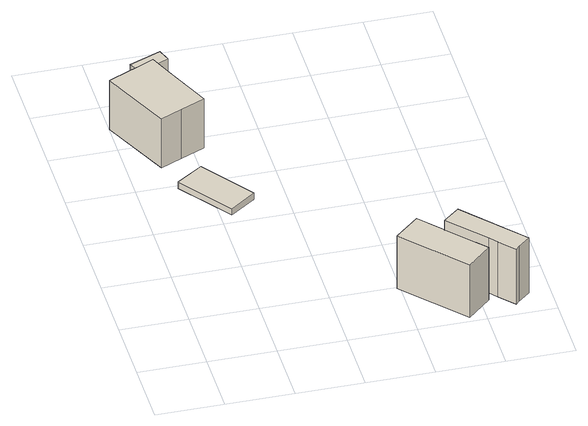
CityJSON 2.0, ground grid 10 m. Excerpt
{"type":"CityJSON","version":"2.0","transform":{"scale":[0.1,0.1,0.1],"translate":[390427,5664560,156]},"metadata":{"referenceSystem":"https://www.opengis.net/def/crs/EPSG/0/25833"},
"CityObjects":{
"building1":{"type":"Building","attributes":{"Gemeindeschluessel":"14627100","BezugspunktDach":"2200","function":"31001_9998","measuredHeight":1.06,"storeysAboveGround":1},"geometry":[{"type":"Solid","lod":"1","boundaries":[[[[0,1,2,3]],[[4,5,6,7]],[[4,7,3,2]],[[5,4,2,1]],[[6,5,1,0]],[[7,6,0,3]]]]}]},
"building2":{"type":"Building","attributes":{"Gemeindeschluessel":"14627100","function":"31001_9998"},"children":["building2-1","building2-2","building2-3"]},
"building2-1":{"type":"BuildingPart","attributes":{"BezugspunktDach":"2200","measuredHeight":10.06,"storeysAboveGround":3},"parents":["building2"],"geometry":[{"type":"Solid","lod":"1","boundaries":[[[[8,9,10,11,12,13,14,15]],[[16,17,18,19,20,21,22,23]],[[16,23,15,14]],[[17,16,14,13]],[[18,17,13,12]],[[19,18,12,11]],[[20,19,11,10]],[[21,20,10,9]],[[22,21,9,8]],[[23,22,8,15]]]]}]},
"building2-2":{"type":"BuildingPart","attributes":{"BezugspunktDach":"2200","measuredHeight":8.43,"storeysAboveGround":3},"parents":["building2"],"geometry":[{"type":"Solid","lod":"1","boundaries":[[[[24,25,26,27]],[[28,29,17,30]],[[28,30,27,26]],[[29,28,26,25]],[[17,29,25,24]],[[30,17,24,27]]]]}]},
"building2-3":{"type":"BuildingPart","attributes":{"BezugspunktDach":"2200","measuredHeight":3.5,"storeysAboveGround":1},"parents":["building2"],"geometry":[{"type":"Solid","lod":"1","boundaries":[[[[31,32,33,34]],[[29,35,19,18]],[[29,18,34,33]],[[35,29,33,32]],[[19,35,32,31]],[[18,19,31,34]]]]}]},
"building3":{"type":"Building","attributes":{"Gemeindeschluessel":"14627100","BezugspunktDach":"2200","function":"31001_9998","measuredHeight":11.24,"storeysAboveGround":4},"geometry":[{"type":"Solid","lod":"1","boundaries":[[[[36,37,38,39]],[[40,41,42,43]],[[40,43,39,38]],[[41,40,38,37]],[[42,41,37,36]],[[43,42,36,39]]]]}]},
"building4":{"type":"Building","attributes":{"Gemeindeschluessel":"14627100","BezugspunktDach":"2200","function":"31001_9998","measuredHeight":9.6,"storeysAboveGround":3},"geometry":[{"type":"Solid","lod":"1","boundaries":[[[[44,45,46,47,48,49,50,51]],[[52,53,54,55,56,57,58,59]],[[52,59,51,50]],[[53,52,50,49]],[[54,53,49,48]],[[55,54,48,47]],[[56,55,47,46]],[[57,56,46,45]],[[58,57,45,44]],[[59,58,44,51]]]]}]}
},
"vertices":[
[114,309,18],[152,337,18],[96,414,18],[57,387,18],[96,414,7],[152,337,7],[114,309,7],[57,387,7],
[48,444,87],[80,458,87],[116,474,87],[83,548,87],[70,579,87],[49,569,87],[33,562,87],[0,547,87],[33,562,2],[49,569,2],[70,579,2],[83,548,2],[116,474,2],[80,458,2],[48,444,2],[0,547,2],
[49,569,76],[94,589,76],[87,608,76],[40,589,76],[87,608,2],[94,589,2],[40,589,2],
[83,548,37],[107,559,37],[94,589,37],[70,579,37],[107,559,2],
[376,9,92],[411,41,92],[331,130,92],[295,98,92],[331,130,1],[411,41,1],[376,9,1],[295,98,1],
[411,41,108],[421,30,108],[442,7,108],[447,12,108],[465,28,108],[386,116,108],[367,100,108],[362,95,108],[367,100,13],[386,116,13],[465,28,13],[447,12,13],[442,7,13],[421,30,13],[411,41,13],[362,95,13]
]}
